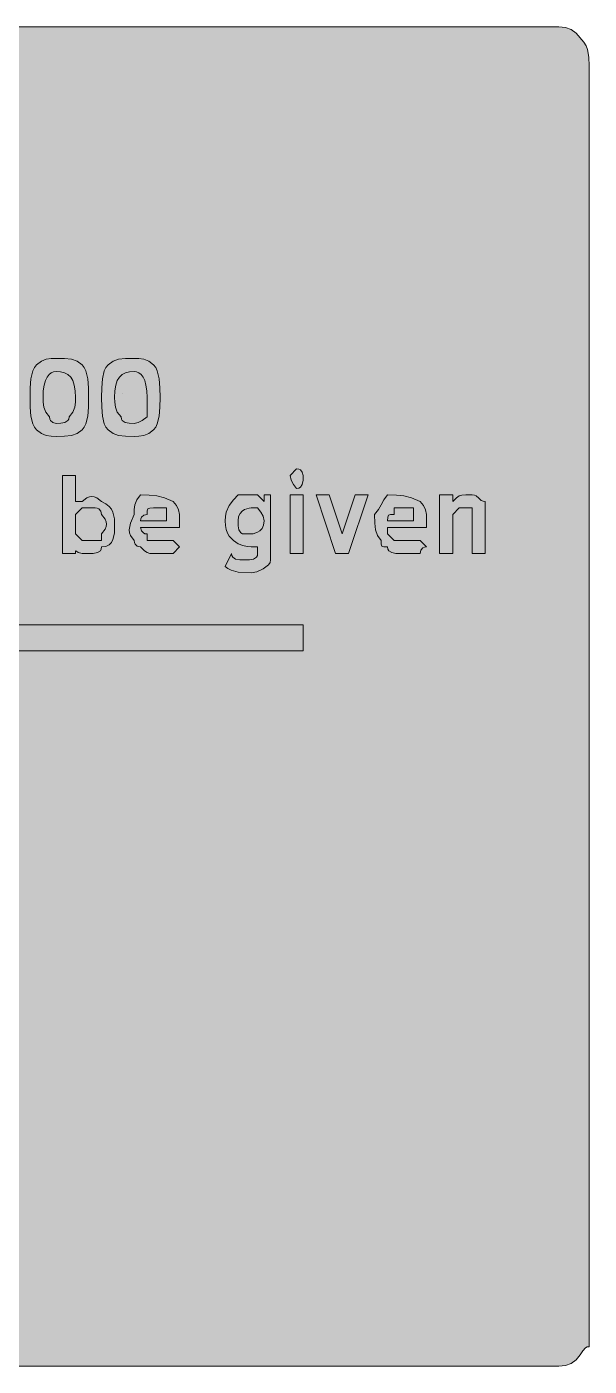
# Model space of a CAD drawing. Header units: metres. Extents: x 10 to 558, y 12 to 259.
# Drawn here: x 454.4 to 558.1, y 12 to 259.2 of the extents above; entities that cross this region are included whole.
import ezdxf

# ---------------------------------------------------------------- set-up
doc = ezdxf.new("R2010")
doc.units = ezdxf.units.M
for name, color, linetype, true_color in [('FILL_BLUE_0000FF', 7, 'Continuous', 0x0000ff), ('FILL_WHITE_FFFFFF', 7, 'Continuous', 0xffffff), ('STROKE_WHITE_FFFFFF', 7, 'Continuous', 0xffffff)]:
    doc.layers.add(name, color=color, linetype=linetype, true_color=true_color)

msp = doc.modelspace()

# ---------------------------------------------------------------- hatches: boundary and pattern name
at = {"layer": 'FILL_BLUE_0000FF', "true_color": 0x0000ff}
h = msp.add_hatch(color=7, dxfattribs=at)
h.dxf.hatch_style = 1
h.paths.add_polyline_path([(552.54, 259.18), (553.8, 259.05), (554.83, 258.69), (555.75, 258), (557.14, 256.39), (557.56, 255.68), (557.85, 255), (558.11, 253.61), (558.15, 252), (558.15, 19.2), (558.15, 15.6), (557.75, 15.55), (557.44, 15.39), (556.95, 14.85), (556.46, 14.08), (555.75, 13.2), (554.83, 12.51), (553.8, 12.15), (552.54, 12.02), (550.95, 12), (16.95, 12), (13.35, 12), (12.6, 12.6), (11.83, 13.01), (10.95, 13.2), (10.26, 14.81), (9.9, 16.2), (9.77, 17.59), (9.75, 19.2), (9.75, 252), (9.75, 255.6), (10.35, 256.35), (10.76, 257.12), (10.95, 258), (11.83, 258.19), (12.6, 258.6), (13.35, 259.2), (16.95, 259.2), (550.95, 259.2), (552.54, 259.18)])
at = {"layer": 'FILL_WHITE_FFFFFF', "true_color": 0xffffff}
h = msp.add_hatch(color=7, dxfattribs=at)
h.dxf.hatch_style = 1
h.paths.add_polyline_path([(455.1, 194.25), (455.46, 195.69), (455.75, 196.3), (456.15, 196.8), (457.05, 197.49), (457.95, 197.85), (458.85, 197.98), (459.75, 198), (461.34, 197.98), (462.6, 197.85), (463.63, 197.49), (464.55, 196.8), (464.95, 196.3), (465.24, 195.69), (465.6, 194.25), (465.73, 192.58), (465.75, 190.8), (465.73, 189.02), (465.6, 187.35), (465.24, 185.91), (464.95, 185.3), (464.55, 184.8), (463.63, 184.11), (462.6, 183.75), (461.34, 183.62), (459.75, 183.6), (458.85, 183.62), (457.95, 183.75), (457.05, 184.11), (456.15, 184.8), (455.75, 185.3), (455.46, 185.91), (455.1, 187.35), (454.97, 189.02), (454.95, 190.8), (454.97, 192.58), (455.1, 194.25)])
h.paths.add_polyline_path([(461.4, 186.15), (461.94, 186.51), (462.1, 186.8), (462.15, 187.2), (462.84, 188.1), (463.2, 189), (463.33, 189.9), (463.35, 190.8), (463.29, 192.04), (463.12, 193.07), (462.84, 193.9), (462.45, 194.55), (461.94, 195.03), (461.32, 195.36), (460.59, 195.54), (459.75, 195.6), (459.3, 195.54), (458.87, 195.36), (458.46, 195.03), (458.1, 194.55), (457.79, 193.9), (457.56, 193.07), (457.4, 192.04), (457.35, 190.8), (457.37, 189.9), (457.5, 189), (457.86, 188.1), (458.55, 187.2), (458.6, 186.8), (458.74, 186.51), (459.15, 186.15), (459.75, 186), (460.63, 186.02), (461.4, 186.15)], flags=16)
h = msp.add_hatch(color=7, dxfattribs=at)
h.dxf.hatch_style = 1
h.paths.add_polyline_path([(468.3, 194.25), (468.66, 195.69), (468.95, 196.3), (469.35, 196.8), (470.27, 197.49), (471.3, 197.85), (472.56, 197.98), (474.15, 198), (475.05, 197.98), (475.95, 197.85), (476.85, 197.49), (477.75, 196.8), (478.15, 196.3), (478.44, 195.69), (478.8, 194.25), (478.93, 192.58), (478.95, 190.8), (478.93, 189.02), (478.8, 187.35), (478.44, 185.91), (478.15, 185.3), (477.75, 184.8), (476.85, 184.11), (475.95, 183.75), (475.05, 183.62), (474.15, 183.6), (472.56, 183.62), (471.3, 183.75), (470.27, 184.11), (469.35, 184.8), (468.95, 185.3), (468.66, 185.91), (468.3, 187.35), (468.17, 189.02), (468.15, 190.8), (468.17, 192.58), (468.3, 194.25)])
h.paths.add_polyline_path([(475.67, 186.51), (476.55, 187.2), (476.55, 190.8), (476.5, 192.04), (476.34, 193.07), (476.11, 193.9), (475.8, 194.55), (475.44, 195.03), (475.03, 195.36), (474.6, 195.54), (474.15, 195.6), (473.31, 195.54), (472.58, 195.36), (471.96, 195.03), (471.45, 194.55), (471.06, 193.9), (470.78, 193.07), (470.61, 192.04), (470.55, 190.8), (470.57, 189.9), (470.7, 189), (471.06, 188.1), (471.75, 187.2), (471.8, 186.8), (471.96, 186.51), (472.5, 186.15), (473.27, 186.02), (474.15, 186), (474.9, 186.15), (475.67, 186.51)], flags=16)
h = msp.add_hatch(color=7, dxfattribs=at)
h.dxf.hatch_style = 1
h.paths.add_polyline_path([(465.9, 172.44), (466.35, 172.5), (466.8, 172.44), (467.25, 172.27), (468.15, 171.6), (468.94, 171.15), (469.54, 170.68), (469.96, 170.19), (470.25, 169.65), (470.51, 168.39), (470.55, 166.8), (470.51, 165.73), (470.25, 164.55), (469.96, 164.02), (469.54, 163.59), (468.94, 163.31), (468.15, 163.2), (468.1, 162.8), (467.94, 162.51), (467.4, 162.15), (466.63, 162.02), (465.75, 162), (464.55, 162), (463.86, 162.17), (463.5, 162.45), (463.37, 162.51), (463.35, 162), (460.95, 162), (460.95, 176.4), (463.35, 176.4), (463.35, 172.8), (463.35, 171.6), (464.55, 171.6), (465.45, 172.27), (465.9, 172.44)])
h.paths.add_polyline_path([(468.15, 165.6), (468.82, 166.5), (468.99, 166.95), (469.05, 167.4), (468.99, 167.85), (468.82, 168.3), (468.15, 169.2), (468, 169.8), (467.64, 170.21), (467.35, 170.35), (466.95, 170.4), (464.55, 170.4), (463.35, 169.2), (463.35, 168), (463.35, 166.8), (463.35, 165.6), (464.55, 164.4), (466.95, 164.4), (468.15, 164.4), (468.15, 165.6)], flags=16)
h = msp.add_hatch(color=7, dxfattribs=at)
h.dxf.hatch_style = 1
h.paths.add_polyline_path([(505.33, 175.52), (505.2, 174.75), (504.84, 174.21), (504.55, 174.05), (504.15, 174), (503.55, 174.75), (503.14, 175.52), (502.95, 176.4), (504.15, 177.6), (504.55, 177.55), (504.84, 177.41), (505.2, 177), (505.35, 176.4), (505.33, 175.52)])
h = msp.add_hatch(color=7, dxfattribs=at)
h.dxf.hatch_style = 1
h.paths.add_polyline_path([(476.55, 162.15), (476.06, 162.51), (475.35, 163.2), (474.75, 163.35), (474.34, 163.71), (474.2, 164), (474.15, 164.4), (473.48, 165.32), (473.31, 165.81), (473.25, 166.35), (473.48, 167.61), (474.15, 169.2), (474.17, 170.1), (474.3, 171), (474.66, 171.9), (475.35, 172.8), (476.96, 172.78), (478.35, 172.65), (479.74, 172.29), (481.35, 171.6), (481.95, 170.85), (482.36, 170.08), (482.55, 169.2), (482.55, 166.8), (475.35, 166.8), (475.5, 166.2), (475.86, 165.79), (476.15, 165.65), (476.55, 165.6), (476.55, 164.4), (478.95, 164.4), (481.35, 164.4), (482.55, 163.2), (481.35, 162), (477.75, 162), (477.04, 162.02), (476.55, 162.15)])
h.paths.add_polyline_path([(480.15, 170.4), (478.95, 170.4), (477.75, 170.4), (477.06, 170.38), (476.7, 170.25), (476.57, 169.89), (476.55, 169.2), (475.95, 169.05), (475.54, 168.69), (475.4, 168.4), (475.35, 168), (480.15, 168), (480.15, 170.4)], flags=16)
h = msp.add_hatch(color=7, dxfattribs=at)
h.dxf.hatch_style = 1
h.paths.add_polyline_path([(499.35, 172.8), (499.35, 162), (499.35, 160.8), (499.24, 160.35), (498.96, 159.92), (498, 159.15), (496.82, 158.61), (495.75, 158.4), (493.35, 158.55), (492.04, 158.91), (491.45, 159.2), (490.95, 159.6), (492.15, 162), (492.2, 161.6), (492.36, 161.31), (492.9, 160.95), (493.67, 160.82), (494.55, 160.8), (495.43, 160.82), (496.2, 160.95), (496.74, 161.31), (496.9, 161.6), (496.95, 162), (496.95, 163.2), (495.75, 163.2), (495, 163.27), (494.23, 163.45), (493.35, 163.8), (492.47, 164.37), (491.7, 165.22), (491.39, 165.77), (491.16, 166.42), (491, 167.16), (490.95, 168), (491, 168.85), (491.16, 169.59), (491.7, 170.85), (492.47, 171.88), (493.35, 172.8), (495.75, 172.8), (496.95, 172.8), (498.15, 171.6), (498.15, 172.8), (499.35, 172.8)])
h.paths.add_polyline_path([(494.55, 170.1), (494.11, 169.81), (493.72, 169.39), (493.45, 168.79), (493.35, 168), (493.37, 167.12), (493.5, 166.35), (493.86, 165.81), (494.15, 165.65), (494.55, 165.6), (495.75, 165.6), (496.13, 165.64), (496.95, 165.9), (497.39, 166.19), (497.77, 166.61), (498.05, 167.21), (498.15, 168), (497.96, 168.88), (497.55, 169.65), (496.95, 170.4), (495.75, 170.4), (495.37, 170.36), (494.55, 170.1)], flags=16)
h = msp.add_hatch(color=7, dxfattribs=at)
h.dxf.hatch_style = 1
h.paths.add_polyline_path([(502.95, 162), (502.95, 172.8), (505.35, 172.8), (505.35, 162), (502.95, 162)])
h = msp.add_hatch(color=7, dxfattribs=at)
h.dxf.hatch_style = 1
h.paths.add_polyline_path([(517.35, 172.8), (513.75, 162), (511.35, 162), (507.75, 172.8), (510.15, 172.8), (512.55, 165.6), (514.95, 172.8), (517.35, 172.8)])
h = msp.add_hatch(color=7, dxfattribs=at)
h.dxf.hatch_style = 1
h.paths.add_polyline_path([(521.7, 162.15), (521.16, 162.51), (521, 162.8), (520.95, 163.2), (520.26, 163.22), (519.9, 163.35), (519.77, 163.71), (519.75, 164.4), (519.06, 165.32), (518.7, 166.35), (518.57, 167.61), (518.55, 169.2), (519.26, 170.1), (519.75, 171), (520.24, 171.9), (520.95, 172.8), (522.56, 172.78), (523.95, 172.65), (525.34, 172.29), (526.95, 171.6), (527.55, 170.85), (527.96, 170.08), (528.15, 169.2), (528.15, 166.8), (520.95, 166.8), (520.95, 165.6), (522.15, 164.4), (524.55, 164.4), (525.75, 164.4), (526.95, 164.4), (528.15, 163.2), (527.75, 163.15), (527.46, 163.01), (527.1, 162.6), (526.95, 162), (523.35, 162), (522.47, 162.02), (521.7, 162.15)])
h.paths.add_polyline_path([(525.75, 170.4), (524.55, 170.4), (522.15, 170.4), (522.15, 169.2), (521.46, 169.18), (521.1, 169.05), (520.97, 168.69), (520.95, 168), (525.75, 168), (525.75, 170.4)], flags=16)
h = msp.add_hatch(color=7, dxfattribs=at)
h.dxf.hatch_style = 1
h.paths.add_polyline_path([(534.15, 170.4), (532.95, 169.2), (532.95, 162), (530.55, 162), (530.55, 172.8), (532.95, 172.8), (532.95, 171.6), (533.66, 172.29), (534.15, 172.65), (534.64, 172.78), (535.35, 172.8), (536.55, 172.8), (536.95, 172.75), (537.26, 172.61), (537.75, 172.2), (538.24, 171.79), (538.55, 171.65), (538.95, 171.6), (538.95, 169.2), (538.95, 162), (536.55, 162), (536.55, 169.2), (536.55, 170.4), (535.35, 170.4), (534.15, 170.4)])
h = msp.add_hatch(color=7, dxfattribs=at)
h.dxf.hatch_style = 1
h.paths.add_polyline_path([(505.35, 144), (72.15, 144), (76.95, 139.2), (69.75, 139.2), (62.55, 146.4), (69.75, 153.6), (76.95, 153.6), (72.15, 148.8), (505.35, 148.8), (505.35, 144)])

# ---------------------------------------------------------------- linework, layer by layer
at = {"layer": 'FILL_BLUE_0000FF', "lineweight": 0, "true_color": 0x0000ff}
msp.add_lwpolyline([(16.95, 259.2), (550.95, 259.2), (552.54, 259.18), (553.8, 259.05), (554.83, 258.69), (555.75, 258), (557.14, 256.39), (557.56, 255.68), (557.85, 255), (558.11, 253.61), (558.15, 252), (558.15, 19.2), (558.15, 15.6), (557.75, 15.55), (557.44, 15.39), (556.95, 14.85), (556.46, 14.08), (555.75, 13.2), (554.83, 12.51), (553.8, 12.15), (552.54, 12.02), (550.95, 12), (16.95, 12)], dxfattribs=at)
at = {"layer": 'FILL_WHITE_FFFFFF', "lineweight": 0, "true_color": 0xffffff}
for points in [[(455.1, 194.25), (455.46, 195.69), (455.75, 196.3), (456.15, 196.8), (457.05, 197.49), (457.95, 197.85), (458.85, 197.98), (459.75, 198), (461.34, 197.98), (462.6, 197.85), (463.63, 197.49), (464.55, 196.8), (464.95, 196.3), (465.24, 195.69), (465.6, 194.25), (465.73, 192.58), (465.75, 190.8), (465.73, 189.02), (465.6, 187.35), (465.24, 185.91), (464.95, 185.3), (464.55, 184.8), (463.63, 184.11), (462.6, 183.75), (461.34, 183.62), (459.75, 183.6), (458.85, 183.62), (457.95, 183.75), (457.05, 184.11), (456.15, 184.8), (455.75, 185.3), (455.46, 185.91), (455.1, 187.35), (454.97, 189.02), (454.95, 190.8), (454.97, 192.58)], [(468.3, 194.25), (468.66, 195.69), (468.95, 196.3), (469.35, 196.8), (470.27, 197.49), (471.3, 197.85), (472.56, 197.98), (474.15, 198), (475.05, 197.98), (475.95, 197.85), (476.85, 197.49), (477.75, 196.8), (478.15, 196.3), (478.44, 195.69), (478.8, 194.25), (478.93, 192.58), (478.95, 190.8), (478.93, 189.02), (478.8, 187.35), (478.44, 185.91), (478.15, 185.3), (477.75, 184.8), (476.85, 184.11), (475.95, 183.75), (475.05, 183.62), (474.15, 183.6), (472.56, 183.62), (471.3, 183.75), (470.27, 184.11), (469.35, 184.8), (468.95, 185.3), (468.66, 185.91), (468.3, 187.35), (468.17, 189.02), (468.15, 190.8), (468.17, 192.58)], [(461.4, 186.15), (461.94, 186.51), (462.1, 186.8), (462.15, 187.2), (462.84, 188.1), (463.2, 189), (463.33, 189.9), (463.35, 190.8), (463.29, 192.04), (463.12, 193.07), (462.84, 193.9), (462.45, 194.55), (461.94, 195.03), (461.32, 195.36), (460.59, 195.54), (459.75, 195.6), (459.3, 195.54), (458.87, 195.36), (458.46, 195.03), (458.1, 194.55), (457.79, 193.9), (457.56, 193.07), (457.4, 192.04), (457.35, 190.8), (457.37, 189.9), (457.5, 189), (457.86, 188.1), (458.55, 187.2), (458.6, 186.8), (458.74, 186.51), (459.15, 186.15), (459.75, 186), (460.63, 186.02)], [(475.67, 186.51), (476.55, 187.2), (476.55, 190.8), (476.5, 192.04), (476.34, 193.07), (476.11, 193.9), (475.8, 194.55), (475.44, 195.03), (475.03, 195.36), (474.6, 195.54), (474.15, 195.6), (473.31, 195.54), (472.58, 195.36), (471.96, 195.03), (471.45, 194.55), (471.06, 193.9), (470.78, 193.07), (470.61, 192.04), (470.55, 190.8), (470.57, 189.9), (470.7, 189), (471.06, 188.1), (471.75, 187.2), (471.8, 186.8), (471.96, 186.51), (472.5, 186.15), (473.27, 186.02), (474.15, 186), (474.9, 186.15)], [(465.9, 172.44), (466.35, 172.5), (466.8, 172.44), (467.25, 172.27), (468.15, 171.6), (468.94, 171.15), (469.54, 170.68), (469.96, 170.19), (470.25, 169.65), (470.51, 168.39), (470.55, 166.8), (470.51, 165.73), (470.25, 164.55), (469.96, 164.02), (469.54, 163.59), (468.94, 163.31), (468.15, 163.2), (468.1, 162.8), (467.94, 162.51), (467.4, 162.15), (466.63, 162.02), (465.75, 162), (464.55, 162), (463.86, 162.17), (463.5, 162.45), (463.37, 162.51), (463.35, 162), (460.95, 162), (460.95, 176.4), (463.35, 176.4), (463.35, 172.8), (463.35, 171.6), (464.55, 171.6), (465.45, 172.27)], [(505.33, 175.52), (505.2, 174.75), (504.84, 174.21), (504.55, 174.05), (504.15, 174), (503.55, 174.75), (503.14, 175.52), (502.95, 176.4), (504.15, 177.6), (504.55, 177.55), (504.84, 177.41), (505.2, 177), (505.35, 176.4)], [(476.55, 162.15), (476.06, 162.51), (475.35, 163.2), (474.75, 163.35), (474.34, 163.71), (474.2, 164), (474.15, 164.4), (473.48, 165.32), (473.31, 165.81), (473.25, 166.35), (473.48, 167.61), (474.15, 169.2), (474.17, 170.1), (474.3, 171), (474.66, 171.9), (475.35, 172.8), (476.96, 172.78), (478.35, 172.65), (479.74, 172.29), (481.35, 171.6), (481.95, 170.85), (482.36, 170.08), (482.55, 169.2), (482.55, 166.8), (475.35, 166.8), (475.5, 166.2), (475.86, 165.79), (476.15, 165.65), (476.55, 165.6), (476.55, 164.4), (478.95, 164.4), (481.35, 164.4), (482.55, 163.2), (481.35, 162), (477.75, 162), (477.04, 162.02)], [(499.35, 172.8), (499.35, 162), (499.35, 160.8), (499.24, 160.35), (498.96, 159.92), (498, 159.15), (496.82, 158.61), (495.75, 158.4), (493.35, 158.55), (492.04, 158.91), (491.45, 159.2), (490.95, 159.6), (492.15, 162), (492.2, 161.6), (492.36, 161.31), (492.9, 160.95), (493.67, 160.82), (494.55, 160.8), (495.43, 160.82), (496.2, 160.95), (496.74, 161.31), (496.9, 161.6), (496.95, 162), (496.95, 163.2), (495.75, 163.2), (495, 163.27), (494.23, 163.45), (493.35, 163.8), (492.47, 164.37), (491.7, 165.22), (491.39, 165.77), (491.16, 166.42), (491, 167.16), (490.95, 168), (491, 168.85), (491.16, 169.59), (491.7, 170.85), (492.47, 171.88), (493.35, 172.8), (495.75, 172.8), (496.95, 172.8), (498.15, 171.6), (498.15, 172.8)], [(502.95, 162), (502.95, 172.8), (505.35, 172.8), (505.35, 162)], [(517.35, 172.8), (513.75, 162), (511.35, 162), (507.75, 172.8), (510.15, 172.8), (512.55, 165.6), (514.95, 172.8)], [(521.7, 162.15), (521.16, 162.51), (521, 162.8), (520.95, 163.2), (520.26, 163.22), (519.9, 163.35), (519.77, 163.71), (519.75, 164.4), (519.06, 165.32), (518.7, 166.35), (518.57, 167.61), (518.55, 169.2), (519.26, 170.1), (519.75, 171), (520.24, 171.9), (520.95, 172.8), (522.56, 172.78), (523.95, 172.65), (525.34, 172.29), (526.95, 171.6), (527.55, 170.85), (527.96, 170.08), (528.15, 169.2), (528.15, 166.8), (520.95, 166.8), (520.95, 165.6), (522.15, 164.4), (524.55, 164.4), (525.75, 164.4), (526.95, 164.4), (528.15, 163.2), (527.75, 163.15), (527.46, 163.01), (527.1, 162.6), (526.95, 162), (523.35, 162), (522.47, 162.02)], [(534.15, 170.4), (532.95, 169.2), (532.95, 162), (530.55, 162), (530.55, 172.8), (532.95, 172.8), (532.95, 171.6), (533.66, 172.29), (534.15, 172.65), (534.64, 172.78), (535.35, 172.8), (536.55, 172.8), (536.95, 172.75), (537.26, 172.61), (537.75, 172.2), (538.24, 171.79), (538.55, 171.65), (538.95, 171.6), (538.95, 169.2), (538.95, 162), (536.55, 162), (536.55, 169.2), (536.55, 170.4), (535.35, 170.4)], [(468.15, 165.6), (468.82, 166.5), (468.99, 166.95), (469.05, 167.4), (468.99, 167.85), (468.82, 168.3), (468.15, 169.2), (468, 169.8), (467.64, 170.21), (467.35, 170.35), (466.95, 170.4), (464.55, 170.4), (463.35, 169.2), (463.35, 168), (463.35, 166.8), (463.35, 165.6), (464.55, 164.4), (466.95, 164.4), (468.15, 164.4)], [(480.15, 170.4), (478.95, 170.4), (477.75, 170.4), (477.06, 170.38), (476.7, 170.25), (476.57, 169.89), (476.55, 169.2), (475.95, 169.05), (475.54, 168.69), (475.4, 168.4), (475.35, 168), (480.15, 168)], [(494.55, 170.1), (494.11, 169.81), (493.72, 169.39), (493.45, 168.79), (493.35, 168), (493.37, 167.12), (493.5, 166.35), (493.86, 165.81), (494.15, 165.65), (494.55, 165.6), (495.75, 165.6), (496.13, 165.64), (496.95, 165.9), (497.39, 166.19), (497.77, 166.61), (498.05, 167.21), (498.15, 168), (497.96, 168.88), (497.55, 169.65), (496.95, 170.4), (495.75, 170.4), (495.37, 170.36)], [(525.75, 170.4), (524.55, 170.4), (522.15, 170.4), (522.15, 169.2), (521.46, 169.18), (521.1, 169.05), (520.97, 168.69), (520.95, 168), (525.75, 168)], [(505.35, 144), (72.15, 144), (76.95, 139.2), (69.75, 139.2), (62.55, 146.4), (69.75, 153.6), (76.95, 153.6), (72.15, 148.8), (505.35, 148.8)]]:
    msp.add_lwpolyline(points, close=True, dxfattribs=at)
at = {"layer": 'STROKE_WHITE_FFFFFF', "lineweight": 0, "true_color": 0xffffff}
msp.add_lwpolyline([(471.95, 191.44), (471.95, 191.44)], dxfattribs=at)
msp.add_lwpolyline([(471.95, 191.44), (471.95, 191.44)], dxfattribs=at)
msp.add_lwpolyline([(471.95, 191.44), (471.95, 191.44)], dxfattribs=at)
msp.add_lwpolyline([(471.95, 191.44), (471.95, 191.44)], dxfattribs=at)
msp.add_lwpolyline([(471.95, 191.44), (471.95, 191.44)], dxfattribs=at)
msp.add_lwpolyline([(471.95, 191.44), (471.95, 191.44)], dxfattribs=at)

doc.saveas('drawing.dxf')
